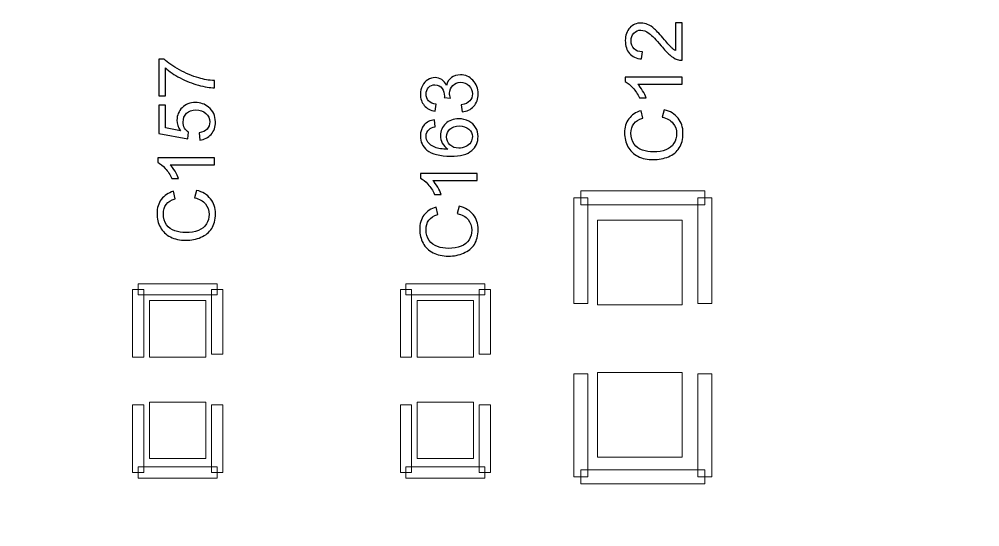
# Model space of a CAD drawing. Header units: millimetres. Extents: x -86 to 67, y -55 to 52.
# Drawn here: x -9.42 to -0.76, y -2.1 to 2.47 of the extents above; entities that cross this region are included whole.
import ezdxf

# ---------------------------------------------------------------- set-up
doc = ezdxf.new("R2010")
doc.units = ezdxf.units.MM
doc.header["$MEASUREMENT"] = 0
for name, color, linetype in [('BG_OUTLINE', 7, 'Continuous'), ('PG_SILKSCREEN_TOP', 7, 'Continuous'), ('PIN_TOP', 7, 'Continuous'), ('RD_SILKSCREEN_TOP', 7, 'Continuous')]:
    doc.layers.add(name, color=color, linetype=linetype)

msp = doc.modelspace()

# ---------------------------------------------------------------- linework, layer by layer
at = {"layer": 'BG_OUTLINE', "color": 3, "lineweight": 9}
msp.add_open_spline([(-60.0926, 34.7331), (-60.0926, 34.7331), (63.7724, 34.7331), (63.7724, 34.7331), (63.7724, 34.7331), (64.585, 34.7336), (65.3646, 34.4113), (65.9396, 33.837), (65.9396, 33.837), (66.5146, 33.2627), (66.8379, 32.4797), (66.8384, 31.667), (66.8384, 31.667), (66.8384, 31.667), (66.8412, -52.28), (66.8412, -52.28), (66.8412, -52.28), (66.8412, -52.28), (66.8384, -52.1933), (66.8384, -52.1933), (66.8384, -52.1933), (66.8389, -53.006), (66.5166, -53.7856), (65.9424, -54.3606), (65.9424, -54.3606), (65.3681, -54.9356), (64.585, -55.2589), (63.7724, -55.2594), (63.7724, -55.2594), (63.7724, -55.2594), (-60.1869, -55.2594), (-60.1869, -55.2594), (-60.1869, -55.2594), (-60.1869, -55.2594), (-60.0853, -55.2518), (-60.0853, -55.2518), (-60.0853, -55.2518), (-60.8979, -55.2523), (-61.6775, -54.9299), (-62.2525, -54.3557), (-62.2525, -54.3557), (-62.8275, -53.7814), (-63.1508, -52.9984), (-63.1513, -52.1857), (-63.1513, -52.1857), (-63.1513, -52.1857), (-63.1587, 31.667), (-63.1587, 31.667), (-63.1587, 31.667), (-63.1592, 32.4797), (-62.8369, 33.2593), (-62.2626, 33.8343), (-62.2626, 33.8343), (-61.6883, 34.4093), (-60.9053, 34.7326), (-60.0926, 34.7331)], degree=3, knots=[0, 0, 0, 0, 0.071429, 0.071429, 0.071429, 0.071429, 0.142857, 0.142857, 0.142857, 0.142857, 0.214286, 0.214286, 0.214286, 0.214286, 0.285714, 0.285714, 0.285714, 0.285714, 0.357143, 0.357143, 0.357143, 0.357143, 0.428571, 0.428571, 0.428571, 0.428571, 0.5, 0.5, 0.5, 0.5, 0.571429, 0.571429, 0.571429, 0.571429, 0.642857, 0.642857, 0.642857, 0.642857, 0.714286, 0.714286, 0.714286, 0.714286, 0.785714, 0.785714, 0.785714, 0.785714, 0.857143, 0.857143, 0.857143, 0.857143, 0.928571, 0.928571, 0.928571, 0.928571, 1, 1, 1, 1], dxfattribs=at)
at = {"layer": 'PG_SILKSCREEN_TOP', "color": 6, "lineweight": 9}
for points in [[(-4.3577, 0.7984), (-4.3577, 0.7984), (-4.3577, 0.9254), (-4.3577, 0.9254), (-4.3577, 0.9254), (-4.3577, 0.9254), (-3.2401, 0.9254), (-3.2401, 0.9254), (-3.2401, 0.9254), (-3.2401, 0.9254), (-3.2401, 0.7984), (-3.2401, 0.7984), (-3.2401, 0.7984), (-3.2401, 0.7984), (-4.3577, 0.7984), (-4.3577, 0.7984)], [(-4.2942, -0.0906), (-4.2942, -0.0906), (-4.4212, -0.0906), (-4.4212, -0.0906), (-4.4212, -0.0906), (-4.4212, -0.0906), (-4.4212, 0.8619), (-4.4212, 0.8619), (-4.4212, 0.8619), (-4.4212, 0.8619), (-4.2942, 0.8619), (-4.2942, 0.8619), (-4.2942, 0.8619), (-4.2942, 0.8619), (-4.2942, -0.0906), (-4.2942, -0.0906)], [(-3.3036, 0.8619), (-3.3036, 0.8619), (-3.1766, 0.8619), (-3.1766, 0.8619), (-3.1766, 0.8619), (-3.1766, 0.8619), (-3.1766, -0.0906), (-3.1766, -0.0906), (-3.1766, -0.0906), (-3.1766, -0.0906), (-3.3036, -0.0906), (-3.3036, -0.0906), (-3.3036, -0.0906), (-3.3036, -0.0906), (-3.3036, 0.8619), (-3.3036, 0.8619)], [(-8.3455, -0.0144), (-8.3455, -0.0144), (-8.3455, 0.0872), (-8.3455, 0.0872), (-8.3455, 0.0872), (-8.3455, 0.0872), (-7.6343, 0.0872), (-7.6343, 0.0872), (-7.6343, 0.0872), (-7.6343, 0.0872), (-7.6343, -0.0144), (-7.6343, -0.0144), (-7.6343, -0.0144), (-7.6343, -0.0144), (-8.3455, -0.0144), (-8.3455, -0.0144)], [(-5.9325, -0.0144), (-5.9325, -0.0144), (-5.9325, 0.0872), (-5.9325, 0.0872), (-5.9325, 0.0872), (-5.9325, 0.0872), (-5.2213, 0.0872), (-5.2213, 0.0872), (-5.2213, 0.0872), (-5.2213, 0.0872), (-5.2213, -0.0144), (-5.2213, -0.0144), (-5.2213, -0.0144), (-5.2213, -0.0144), (-5.9325, -0.0144), (-5.9325, -0.0144)], [(-8.2947, -0.5732), (-8.2947, -0.5732), (-8.3963, -0.5732), (-8.3963, -0.5732), (-8.3963, -0.5732), (-8.3963, -0.5732), (-8.3963, 0.0364), (-8.3963, 0.0364), (-8.3963, 0.0364), (-8.3963, 0.0364), (-8.2947, 0.0364), (-8.2947, 0.0364), (-8.2947, 0.0364), (-8.2947, 0.0364), (-8.2947, -0.5732), (-8.2947, -0.5732)], [(-7.6851, 0.0364), (-7.6851, 0.0364), (-7.5835, 0.0364), (-7.5835, 0.0364), (-7.5835, 0.0364), (-7.5835, 0.0364), (-7.5835, -0.5478), (-7.5835, -0.5478), (-7.5835, -0.5478), (-7.5835, -0.5478), (-7.6851, -0.5478), (-7.6851, -0.5478), (-7.6851, -0.5478), (-7.6851, -0.5478), (-7.6851, 0.0364), (-7.6851, 0.0364)], [(-5.8817, -0.5732), (-5.8817, -0.5732), (-5.9833, -0.5732), (-5.9833, -0.5732), (-5.9833, -0.5732), (-5.9833, -0.5732), (-5.9833, 0.0364), (-5.9833, 0.0364), (-5.9833, 0.0364), (-5.9833, 0.0364), (-5.8817, 0.0364), (-5.8817, 0.0364), (-5.8817, 0.0364), (-5.8817, 0.0364), (-5.8817, -0.5732), (-5.8817, -0.5732)], [(-5.2721, 0.0364), (-5.2721, 0.0364), (-5.1705, 0.0364), (-5.1705, 0.0364), (-5.1705, 0.0364), (-5.1705, 0.0364), (-5.1705, -0.5478), (-5.1705, -0.5478), (-5.1705, -0.5478), (-5.1705, -0.5478), (-5.2721, -0.5478), (-5.2721, -0.5478), (-5.2721, -0.5478), (-5.2721, -0.5478), (-5.2721, 0.0364), (-5.2721, 0.0364)], [(-4.4212, -0.7256), (-4.4212, -0.7256), (-4.2942, -0.7256), (-4.2942, -0.7256), (-4.2942, -0.7256), (-4.2942, -0.7256), (-4.2942, -1.6527), (-4.2942, -1.6527), (-4.2942, -1.6527), (-4.2942, -1.6527), (-4.4212, -1.6527), (-4.4212, -1.6527), (-4.4212, -1.6527), (-4.4212, -1.6527), (-4.4212, -0.7256), (-4.4212, -0.7256)], [(-3.1766, -1.6527), (-3.1766, -1.6527), (-3.3036, -1.6527), (-3.3036, -1.6527), (-3.3036, -1.6527), (-3.3036, -1.6527), (-3.3036, -0.7256), (-3.3036, -0.7256), (-3.3036, -0.7256), (-3.3036, -0.7256), (-3.1766, -0.7256), (-3.1766, -0.7256), (-3.1766, -0.7256), (-3.1766, -0.7256), (-3.1766, -1.6527), (-3.1766, -1.6527)], [(-8.2947, -1.6146), (-8.2947, -1.6146), (-8.3963, -1.6146), (-8.3963, -1.6146), (-8.3963, -1.6146), (-8.3963, -1.6146), (-8.3963, -1.005), (-8.3963, -1.005), (-8.3963, -1.005), (-8.3963, -1.005), (-8.2947, -1.005), (-8.2947, -1.005), (-8.2947, -1.005), (-8.2947, -1.005), (-8.2947, -1.6146), (-8.2947, -1.6146)], [(-7.5835, -1.6146), (-7.5835, -1.6146), (-7.6851, -1.6146), (-7.6851, -1.6146), (-7.6851, -1.6146), (-7.6851, -1.6146), (-7.6851, -1.005), (-7.6851, -1.005), (-7.6851, -1.005), (-7.6851, -1.005), (-7.5835, -1.005), (-7.5835, -1.005), (-7.5835, -1.005), (-7.5835, -1.005), (-7.5835, -1.6146), (-7.5835, -1.6146)], [(-5.8817, -1.6146), (-5.8817, -1.6146), (-5.9833, -1.6146), (-5.9833, -1.6146), (-5.9833, -1.6146), (-5.9833, -1.6146), (-5.9833, -1.005), (-5.9833, -1.005), (-5.9833, -1.005), (-5.9833, -1.005), (-5.8817, -1.005), (-5.8817, -1.005), (-5.8817, -1.005), (-5.8817, -1.005), (-5.8817, -1.6146), (-5.8817, -1.6146)], [(-5.1705, -1.6146), (-5.1705, -1.6146), (-5.2721, -1.6146), (-5.2721, -1.6146), (-5.2721, -1.6146), (-5.2721, -1.6146), (-5.2721, -1.005), (-5.2721, -1.005), (-5.2721, -1.005), (-5.2721, -1.005), (-5.1705, -1.005), (-5.1705, -1.005), (-5.1705, -1.005), (-5.1705, -1.005), (-5.1705, -1.6146), (-5.1705, -1.6146)], [(-8.3455, -1.6654), (-8.3455, -1.6654), (-8.3455, -1.5638), (-8.3455, -1.5638), (-8.3455, -1.5638), (-8.3455, -1.5638), (-7.6343, -1.5638), (-7.6343, -1.5638), (-7.6343, -1.5638), (-7.6343, -1.5638), (-7.6343, -1.6654), (-7.6343, -1.6654), (-7.6343, -1.6654), (-7.6343, -1.6654), (-8.3455, -1.6654), (-8.3455, -1.6654)], [(-5.9325, -1.6654), (-5.9325, -1.6654), (-5.9325, -1.5638), (-5.9325, -1.5638), (-5.9325, -1.5638), (-5.9325, -1.5638), (-5.2213, -1.5638), (-5.2213, -1.5638), (-5.2213, -1.5638), (-5.2213, -1.5638), (-5.2213, -1.6654), (-5.2213, -1.6654), (-5.2213, -1.6654), (-5.2213, -1.6654), (-5.9325, -1.6654), (-5.9325, -1.6654)], [(-4.3577, -1.7162), (-4.3577, -1.7162), (-4.3577, -1.5892), (-4.3577, -1.5892), (-4.3577, -1.5892), (-4.3577, -1.5892), (-3.2401, -1.5892), (-3.2401, -1.5892), (-3.2401, -1.5892), (-3.2401, -1.5892), (-3.2401, -1.7162), (-3.2401, -1.7162), (-3.2401, -1.7162), (-3.2401, -1.7162), (-4.3577, -1.7162), (-4.3577, -1.7162)]]:
    msp.add_open_spline(points, degree=3, knots=[0, 0, 0, 0, 0.25, 0.25, 0.25, 0.25, 0.5, 0.5, 0.5, 0.5, 0.75, 0.75, 0.75, 0.75, 1, 1, 1, 1], dxfattribs=at)
at = {"layer": 'PIN_TOP', "lineweight": 9}
for points in [[(-3.4433, -0.1033), (-3.4433, -0.1033), (-4.2053, -0.1033), (-4.2053, -0.1033), (-4.2053, -0.1033), (-4.2053, -0.1033), (-4.2053, 0.6587), (-4.2053, 0.6587), (-4.2053, 0.6587), (-4.2053, 0.6587), (-3.4433, 0.6587), (-3.4433, 0.6587), (-3.4433, 0.6587), (-3.4433, 0.6587), (-3.4433, -0.1033), (-3.4433, -0.1033)], [(-7.7359, -0.5732), (-7.7359, -0.5732), (-8.2439, -0.5732), (-8.2439, -0.5732), (-8.2439, -0.5732), (-8.2439, -0.5732), (-8.2439, -0.0652), (-8.2439, -0.0652), (-8.2439, -0.0652), (-8.2439, -0.0652), (-7.7359, -0.0652), (-7.7359, -0.0652), (-7.7359, -0.0652), (-7.7359, -0.0652), (-7.7359, -0.5732), (-7.7359, -0.5732)], [(-5.3229, -0.5732), (-5.3229, -0.5732), (-5.8309, -0.5732), (-5.8309, -0.5732), (-5.8309, -0.5732), (-5.8309, -0.5732), (-5.8309, -0.0652), (-5.8309, -0.0652), (-5.8309, -0.0652), (-5.8309, -0.0652), (-5.3229, -0.0652), (-5.3229, -0.0652), (-5.3229, -0.0652), (-5.3229, -0.0652), (-5.3229, -0.5732), (-5.3229, -0.5732)], [(-3.4433, -1.4749), (-3.4433, -1.4749), (-4.2053, -1.4749), (-4.2053, -1.4749), (-4.2053, -1.4749), (-4.2053, -1.4749), (-4.2053, -0.7129), (-4.2053, -0.7129), (-4.2053, -0.7129), (-4.2053, -0.7129), (-3.4433, -0.7129), (-3.4433, -0.7129), (-3.4433, -0.7129), (-3.4433, -0.7129), (-3.4433, -1.4749), (-3.4433, -1.4749)], [(-7.7359, -1.4876), (-7.7359, -1.4876), (-8.2439, -1.4876), (-8.2439, -1.4876), (-8.2439, -1.4876), (-8.2439, -1.4876), (-8.2439, -0.9796), (-8.2439, -0.9796), (-8.2439, -0.9796), (-8.2439, -0.9796), (-7.7359, -0.9796), (-7.7359, -0.9796), (-7.7359, -0.9796), (-7.7359, -0.9796), (-7.7359, -1.4876), (-7.7359, -1.4876)], [(-5.3229, -1.4876), (-5.3229, -1.4876), (-5.8309, -1.4876), (-5.8309, -1.4876), (-5.8309, -1.4876), (-5.8309, -1.4876), (-5.8309, -0.9796), (-5.8309, -0.9796), (-5.8309, -0.9796), (-5.8309, -0.9796), (-5.3229, -0.9796), (-5.3229, -0.9796), (-5.3229, -0.9796), (-5.3229, -0.9796), (-5.3229, -1.4876), (-5.3229, -1.4876)]]:
    msp.add_open_spline(points, degree=3, knots=[0, 0, 0, 0, 0.25, 0.25, 0.25, 0.25, 0.5, 0.5, 0.5, 0.5, 0.75, 0.75, 0.75, 0.75, 1, 1, 1, 1], dxfattribs=at)
at = {"layer": 'RD_SILKSCREEN_TOP', "color": 8}
for points, knots in [([(-3.5049, 2.4365), (-3.5049, 2.4365), (-3.4448, 2.4365), (-3.4448, 2.4365), (-3.4448, 2.4365), (-3.4448, 2.4365), (-3.4448, 2.1), (-3.4448, 2.1), (-3.4448, 2.1), (-3.4599, 2.0995), (-3.4743, 2.1019), (-3.4882, 2.1072), (-3.4882, 2.1072), (-3.5112, 2.1157), (-3.5337, 2.1295), (-3.556, 2.1483), (-3.556, 2.1483), (-3.5781, 2.1673), (-3.6039, 2.1946), (-3.633, 2.2301), (-3.633, 2.2301), (-3.6784, 2.2855), (-3.7143, 2.3229), (-3.7409, 2.3424), (-3.7409, 2.3424), (-3.7673, 2.3618), (-3.7925, 2.3715), (-3.816, 2.3715), (-3.816, 2.3715), (-3.8408, 2.3715), (-3.8617, 2.3626), (-3.8788, 2.345), (-3.8788, 2.345), (-3.8957, 2.3272), (-3.9042, 2.3041), (-3.9042, 2.2756), (-3.9042, 2.2756), (-3.9042, 2.2455), (-3.8952, 2.2215), (-3.8771, 2.2035), (-3.8771, 2.2035), (-3.8591, 2.1853), (-3.8341, 2.1762), (-3.8022, 2.176), (-3.8022, 2.176), (-3.8022, 2.176), (-3.8087, 2.1117), (-3.8087, 2.1117), (-3.8087, 2.1117), (-3.8567, 2.1161), (-3.8932, 2.1327), (-3.9183, 2.1614), (-3.9183, 2.1614), (-3.9435, 2.1901), (-3.956, 2.2287), (-3.956, 2.2771), (-3.956, 2.2771), (-3.956, 2.3259), (-3.9424, 2.3645), (-3.9154, 2.393), (-3.9154, 2.393), (-3.8882, 2.4216), (-3.8547, 2.4358), (-3.8146, 2.4358), (-3.8146, 2.4358), (-3.7942, 2.4358), (-3.7742, 2.4316), (-3.7545, 2.4232), (-3.7545, 2.4232), (-3.7349, 2.4149), (-3.7141, 2.401), (-3.6924, 2.3817), (-3.6924, 2.3817), (-3.6706, 2.3624), (-3.6407, 2.3303), (-3.6028, 2.2854), (-3.6028, 2.2854), (-3.5713, 2.2479), (-3.5499, 2.2238), (-3.5387, 2.2132), (-3.5387, 2.2132), (-3.5275, 2.2025), (-3.5163, 2.1937), (-3.5049, 2.1867), (-3.5049, 2.1867), (-3.5049, 2.1867), (-3.5049, 2.4365), (-3.5049, 2.4365)], [0, 0, 0, 0, 0.045455, 0.045455, 0.045455, 0.045455, 0.090909, 0.090909, 0.090909, 0.090909, 0.136364, 0.136364, 0.136364, 0.136364, 0.181818, 0.181818, 0.181818, 0.181818, 0.227273, 0.227273, 0.227273, 0.227273, 0.272727, 0.272727, 0.272727, 0.272727, 0.318182, 0.318182, 0.318182, 0.318182, 0.363636, 0.363636, 0.363636, 0.363636, 0.409091, 0.409091, 0.409091, 0.409091, 0.454545, 0.454545, 0.454545, 0.454545, 0.5, 0.5, 0.5, 0.5, 0.545455, 0.545455, 0.545455, 0.545455, 0.590909, 0.590909, 0.590909, 0.590909, 0.636364, 0.636364, 0.636364, 0.636364, 0.681818, 0.681818, 0.681818, 0.681818, 0.727273, 0.727273, 0.727273, 0.727273, 0.772727, 0.772727, 0.772727, 0.772727, 0.818182, 0.818182, 0.818182, 0.818182, 0.863636, 0.863636, 0.863636, 0.863636, 0.909091, 0.909091, 0.909091, 0.909091, 0.954545, 0.954545, 0.954545, 0.954545, 1, 1, 1, 1]), ([(-8.1011, 1.7811), (-8.1011, 1.7811), (-8.1612, 1.7811), (-8.1612, 1.7811), (-8.1612, 1.7811), (-8.1612, 1.7811), (-8.1612, 2.1106), (-8.1612, 2.1106), (-8.1612, 2.1106), (-8.1612, 2.1106), (-8.1126, 2.1106), (-8.1126, 2.1106), (-8.1126, 2.1106), (-8.0781, 2.0782), (-8.0322, 2.0461), (-7.9751, 2.0142), (-7.9751, 2.0142), (-7.9179, 1.9825), (-7.859, 1.9578), (-7.7987, 1.9405), (-7.7987, 1.9405), (-7.756, 1.9279), (-7.7094, 1.92), (-7.6587, 1.9165), (-7.6587, 1.9165), (-7.6587, 1.9165), (-7.6587, 1.8523), (-7.6587, 1.8523), (-7.6587, 1.8523), (-7.6988, 1.853), (-7.7471, 1.8608), (-7.8039, 1.8759), (-7.8039, 1.8759), (-7.8606, 1.8909), (-7.9153, 1.9125), (-7.968, 1.9406), (-7.968, 1.9406), (-8.0206, 1.9688), (-8.065, 1.9987), (-8.1011, 2.0305), (-8.1011, 2.0305), (-8.1011, 2.0305), (-8.1011, 1.7811), (-8.1011, 1.7811)], [0, 0, 0, 0, 0.090909, 0.090909, 0.090909, 0.090909, 0.181818, 0.181818, 0.181818, 0.181818, 0.272727, 0.272727, 0.272727, 0.272727, 0.363636, 0.363636, 0.363636, 0.363636, 0.454545, 0.454545, 0.454545, 0.454545, 0.545455, 0.545455, 0.545455, 0.545455, 0.636364, 0.636364, 0.636364, 0.636364, 0.727273, 0.727273, 0.727273, 0.727273, 0.818182, 0.818182, 0.818182, 0.818182, 0.909091, 0.909091, 0.909091, 0.909091, 1, 1, 1, 1]), ([(-5.4258, 1.6351), (-5.4258, 1.6351), (-5.4341, 1.6975), (-5.4341, 1.6975), (-5.4341, 1.6975), (-5.3987, 1.7048), (-5.3732, 1.717), (-5.3575, 1.7342), (-5.3575, 1.7342), (-5.3419, 1.7515), (-5.3341, 1.7725), (-5.3341, 1.7972), (-5.3341, 1.7972), (-5.3341, 1.8266), (-5.3443, 1.8515), (-5.3647, 1.8718), (-5.3647, 1.8718), (-5.385, 1.8919), (-5.4103, 1.9021), (-5.4404, 1.9021), (-5.4404, 1.9021), (-5.4691, 1.9021), (-5.4928, 1.8928), (-5.5114, 1.874), (-5.5114, 1.874), (-5.53, 1.8552), (-5.5394, 1.8314), (-5.5394, 1.8024), (-5.5394, 1.8024), (-5.5394, 1.7906), (-5.537, 1.7759), (-5.5324, 1.7583), (-5.5324, 1.7583), (-5.5324, 1.7583), (-5.5873, 1.7653), (-5.5873, 1.7653), (-5.5873, 1.7653), (-5.5868, 1.7695), (-5.5865, 1.7728), (-5.5865, 1.7754), (-5.5865, 1.7754), (-5.5865, 1.802), (-5.5935, 1.8259), (-5.6074, 1.8472), (-5.6074, 1.8472), (-5.6213, 1.8686), (-5.6427, 1.8792), (-5.6717, 1.8792), (-5.6717, 1.8792), (-5.6945, 1.8792), (-5.7136, 1.8714), (-5.7286, 1.8559), (-5.7286, 1.8559), (-5.7436, 1.8404), (-5.7512, 1.8203), (-5.7512, 1.7958), (-5.7512, 1.7958), (-5.7512, 1.7715), (-5.7435, 1.7512), (-5.7283, 1.7351), (-5.7283, 1.7351), (-5.713, 1.7189), (-5.69, 1.7084), (-5.6594, 1.7038), (-5.6594, 1.7038), (-5.6594, 1.7038), (-5.6706, 1.6414), (-5.6706, 1.6414), (-5.6706, 1.6414), (-5.7125, 1.6489), (-5.745, 1.6664), (-5.768, 1.6934), (-5.768, 1.6934), (-5.791, 1.7205), (-5.8026, 1.7542), (-5.8026, 1.7945), (-5.8026, 1.7945), (-5.8026, 1.8222), (-5.7966, 1.8478), (-5.7847, 1.8712), (-5.7847, 1.8712), (-5.7728, 1.8945), (-5.7565, 1.9124), (-5.7359, 1.9249), (-5.7359, 1.9249), (-5.7153, 1.9372), (-5.6935, 1.9435), (-5.6702, 1.9435), (-5.6702, 1.9435), (-5.6483, 1.9435), (-5.6283, 1.9376), (-5.6101, 1.9257), (-5.6101, 1.9257), (-5.5921, 1.9139), (-5.5778, 1.8964), (-5.5671, 1.8733), (-5.5671, 1.8733), (-5.5602, 1.9034), (-5.5458, 1.9268), (-5.5238, 1.9435), (-5.5238, 1.9435), (-5.502, 1.9601), (-5.4747, 1.9684), (-5.4418, 1.9684), (-5.4418, 1.9684), (-5.3974, 1.9684), (-5.3597, 1.9523), (-5.3287, 1.9198), (-5.3287, 1.9198), (-5.2978, 1.8874), (-5.2824, 1.8464), (-5.2824, 1.7969), (-5.2824, 1.7969), (-5.2824, 1.7522), (-5.2957, 1.7151), (-5.3223, 1.6856), (-5.3223, 1.6856), (-5.3489, 1.6561), (-5.3834, 1.6392), (-5.4258, 1.6351)], [0, 0, 0, 0, 0.033333, 0.033333, 0.033333, 0.033333, 0.066667, 0.066667, 0.066667, 0.066667, 0.1, 0.1, 0.1, 0.1, 0.133333, 0.133333, 0.133333, 0.133333, 0.166667, 0.166667, 0.166667, 0.166667, 0.2, 0.2, 0.2, 0.2, 0.233333, 0.233333, 0.233333, 0.233333, 0.266667, 0.266667, 0.266667, 0.266667, 0.3, 0.3, 0.3, 0.3, 0.333333, 0.333333, 0.333333, 0.333333, 0.366667, 0.366667, 0.366667, 0.366667, 0.4, 0.4, 0.4, 0.4, 0.433333, 0.433333, 0.433333, 0.433333, 0.466667, 0.466667, 0.466667, 0.466667, 0.5, 0.5, 0.5, 0.5, 0.533333, 0.533333, 0.533333, 0.533333, 0.566667, 0.566667, 0.566667, 0.566667, 0.6, 0.6, 0.6, 0.6, 0.633333, 0.633333, 0.633333, 0.633333, 0.666667, 0.666667, 0.666667, 0.666667, 0.7, 0.7, 0.7, 0.7, 0.733333, 0.733333, 0.733333, 0.733333, 0.766667, 0.766667, 0.766667, 0.766667, 0.8, 0.8, 0.8, 0.8, 0.833333, 0.833333, 0.833333, 0.833333, 0.866667, 0.866667, 0.866667, 0.866667, 0.9, 0.9, 0.9, 0.9, 0.933333, 0.933333, 0.933333, 0.933333, 0.966667, 0.966667, 0.966667, 0.966667, 1, 1, 1, 1]), ([(-3.4448, 1.9478), (-3.4448, 1.9478), (-3.4448, 1.8854), (-3.4448, 1.8854), (-3.4448, 1.8854), (-3.4448, 1.8854), (-3.8431, 1.8854), (-3.8431, 1.8854), (-3.8431, 1.8854), (-3.8287, 1.8703), (-3.8144, 1.8506), (-3.8, 1.8262), (-3.8, 1.8262), (-3.7857, 1.8017), (-3.7749, 1.7797), (-3.7678, 1.7603), (-3.7678, 1.7603), (-3.7678, 1.7603), (-3.8281, 1.7603), (-3.8281, 1.7603), (-3.8281, 1.7603), (-3.8446, 1.7953), (-3.8645, 1.8259), (-3.8879, 1.852), (-3.8879, 1.852), (-3.9113, 1.8781), (-3.934, 1.8967), (-3.956, 1.9076), (-3.956, 1.9076), (-3.956, 1.9076), (-3.956, 1.9478), (-3.956, 1.9478), (-3.956, 1.9478), (-3.956, 1.9478), (-3.4448, 1.9478), (-3.4448, 1.9478)], [0, 0, 0, 0, 0.111111, 0.111111, 0.111111, 0.111111, 0.222222, 0.222222, 0.222222, 0.222222, 0.333333, 0.333333, 0.333333, 0.333333, 0.444444, 0.444444, 0.444444, 0.444444, 0.555556, 0.555556, 0.555556, 0.555556, 0.666667, 0.666667, 0.666667, 0.666667, 0.777778, 0.777778, 0.777778, 0.777778, 0.888889, 0.888889, 0.888889, 0.888889, 1, 1, 1, 1]), ([(-7.792, 1.3814), (-7.792, 1.3814), (-7.7976, 1.4471), (-7.7976, 1.4471), (-7.7976, 1.4471), (-7.7656, 1.4519), (-7.7417, 1.4632), (-7.7256, 1.4809), (-7.7256, 1.4809), (-7.7094, 1.4986), (-7.7014, 1.52), (-7.7014, 1.545), (-7.7014, 1.545), (-7.7014, 1.5751), (-7.7128, 1.6006), (-7.7354, 1.6213), (-7.7354, 1.6213), (-7.7581, 1.6422), (-7.7883, 1.6526), (-7.8257, 1.6526), (-7.8257, 1.6526), (-7.8614, 1.6526), (-7.8895, 1.6427), (-7.9101, 1.6226), (-7.9101, 1.6226), (-7.9307, 1.6026), (-7.941, 1.5764), (-7.941, 1.5439), (-7.941, 1.5439), (-7.941, 1.5238), (-7.9364, 1.5056), (-7.9273, 1.4894), (-7.9273, 1.4894), (-7.9182, 1.4732), (-7.9063, 1.4605), (-7.8917, 1.4512), (-7.8917, 1.4512), (-7.8917, 1.4512), (-7.8993, 1.3926), (-7.8993, 1.3926), (-7.8993, 1.3926), (-7.8993, 1.3926), (-8.1608, 1.4419), (-8.1608, 1.4419), (-8.1608, 1.4419), (-8.1608, 1.4419), (-8.1608, 1.6951), (-8.1608, 1.6951), (-8.1608, 1.6951), (-8.1608, 1.6951), (-8.1011, 1.6951), (-8.1011, 1.6951), (-8.1011, 1.6951), (-8.1011, 1.6951), (-8.1011, 1.4919), (-8.1011, 1.4919), (-8.1011, 1.4919), (-8.1011, 1.4919), (-7.9643, 1.4644), (-7.9643, 1.4644), (-7.9643, 1.4644), (-7.9856, 1.495), (-7.9963, 1.5271), (-7.9963, 1.5606), (-7.9963, 1.5606), (-7.9963, 1.6051), (-7.9809, 1.6425), (-7.9501, 1.6731), (-7.9501, 1.6731), (-7.9192, 1.7037), (-7.8796, 1.719), (-7.8313, 1.719), (-7.8313, 1.719), (-7.7852, 1.719), (-7.7453, 1.7055), (-7.7118, 1.6787), (-7.7118, 1.6787), (-7.6707, 1.646), (-7.65, 1.6014), (-7.65, 1.545), (-7.65, 1.545), (-7.65, 1.4986), (-7.663, 1.4608), (-7.6889, 1.4316), (-7.6889, 1.4316), (-7.7149, 1.4023), (-7.7493, 1.3856), (-7.792, 1.3814)], [0, 0, 0, 0, 0.045455, 0.045455, 0.045455, 0.045455, 0.090909, 0.090909, 0.090909, 0.090909, 0.136364, 0.136364, 0.136364, 0.136364, 0.181818, 0.181818, 0.181818, 0.181818, 0.227273, 0.227273, 0.227273, 0.227273, 0.272727, 0.272727, 0.272727, 0.272727, 0.318182, 0.318182, 0.318182, 0.318182, 0.363636, 0.363636, 0.363636, 0.363636, 0.409091, 0.409091, 0.409091, 0.409091, 0.454545, 0.454545, 0.454545, 0.454545, 0.5, 0.5, 0.5, 0.5, 0.545455, 0.545455, 0.545455, 0.545455, 0.590909, 0.590909, 0.590909, 0.590909, 0.636364, 0.636364, 0.636364, 0.636364, 0.681818, 0.681818, 0.681818, 0.681818, 0.727273, 0.727273, 0.727273, 0.727273, 0.772727, 0.772727, 0.772727, 0.772727, 0.818182, 0.818182, 0.818182, 0.818182, 0.863636, 0.863636, 0.863636, 0.863636, 0.909091, 0.909091, 0.909091, 0.909091, 0.954545, 0.954545, 0.954545, 0.954545, 1, 1, 1, 1]), ([(-3.6233, 1.5874), (-3.6233, 1.5874), (-3.6062, 1.6548), (-3.6062, 1.6548), (-3.6062, 1.6548), (-3.551, 1.6407), (-3.5088, 1.6152), (-3.4796, 1.5786), (-3.4796, 1.5786), (-3.4506, 1.5419), (-3.4361, 1.497), (-3.4361, 1.4439), (-3.4361, 1.4439), (-3.4361, 1.3891), (-3.4473, 1.3445), (-3.4696, 1.3101), (-3.4696, 1.3101), (-3.492, 1.2757), (-3.5243, 1.2495), (-3.5667, 1.2316), (-3.5667, 1.2316), (-3.6091, 1.2137), (-3.6546, 1.2047), (-3.7032, 1.2047), (-3.7032, 1.2047), (-3.7562, 1.2047), (-3.8024, 1.2148), (-3.8419, 1.2351), (-3.8419, 1.2351), (-3.8814, 1.2554), (-3.9113, 1.2842), (-3.9319, 1.3216), (-3.9319, 1.3216), (-3.9524, 1.359), (-3.9626, 1.4001), (-3.9626, 1.445), (-3.9626, 1.445), (-3.9626, 1.496), (-3.9496, 1.5388), (-3.9237, 1.5735), (-3.9237, 1.5735), (-3.8977, 1.6082), (-3.8613, 1.6324), (-3.8143, 1.646), (-3.8143, 1.646), (-3.8143, 1.646), (-3.7986, 1.5798), (-3.7986, 1.5798), (-3.7986, 1.5798), (-3.8357, 1.5679), (-3.8626, 1.5509), (-3.8796, 1.5283), (-3.8796, 1.5283), (-3.8965, 1.5059), (-3.9049, 1.4777), (-3.9049, 1.4436), (-3.9049, 1.4436), (-3.9049, 1.4045), (-3.8956, 1.3719), (-3.8769, 1.3456), (-3.8769, 1.3456), (-3.858, 1.3192), (-3.8329, 1.3008), (-3.8012, 1.2902), (-3.8012, 1.2902), (-3.7697, 1.2795), (-3.7371, 1.2742), (-3.7036, 1.2742), (-3.7036, 1.2742), (-3.6602, 1.2742), (-3.6225, 1.2805), (-3.5901, 1.293), (-3.5901, 1.293), (-3.5579, 1.3057), (-3.5337, 1.3253), (-3.5177, 1.352), (-3.5177, 1.352), (-3.5017, 1.3786), (-3.4938, 1.4074), (-3.4938, 1.4385), (-3.4938, 1.4385), (-3.4938, 1.4762), (-3.5047, 1.5081), (-3.5264, 1.5343), (-3.5264, 1.5343), (-3.5482, 1.5605), (-3.5805, 1.5781), (-3.6233, 1.5874)], [0, 0, 0, 0, 0.045455, 0.045455, 0.045455, 0.045455, 0.090909, 0.090909, 0.090909, 0.090909, 0.136364, 0.136364, 0.136364, 0.136364, 0.181818, 0.181818, 0.181818, 0.181818, 0.227273, 0.227273, 0.227273, 0.227273, 0.272727, 0.272727, 0.272727, 0.272727, 0.318182, 0.318182, 0.318182, 0.318182, 0.363636, 0.363636, 0.363636, 0.363636, 0.409091, 0.409091, 0.409091, 0.409091, 0.454545, 0.454545, 0.454545, 0.454545, 0.5, 0.5, 0.5, 0.5, 0.545455, 0.545455, 0.545455, 0.545455, 0.590909, 0.590909, 0.590909, 0.590909, 0.636364, 0.636364, 0.636364, 0.636364, 0.681818, 0.681818, 0.681818, 0.681818, 0.727273, 0.727273, 0.727273, 0.727273, 0.772727, 0.772727, 0.772727, 0.772727, 0.818182, 0.818182, 0.818182, 0.818182, 0.863636, 0.863636, 0.863636, 0.863636, 0.909091, 0.909091, 0.909091, 0.909091, 0.954545, 0.954545, 0.954545, 0.954545, 1, 1, 1, 1]), ([(-5.6758, 1.5635), (-5.6758, 1.5635), (-5.6709, 1.5014), (-5.6709, 1.5014), (-5.6709, 1.5014), (-5.6955, 1.4958), (-5.7134, 1.488), (-5.7244, 1.4778), (-5.7244, 1.4778), (-5.7423, 1.4609), (-5.7512, 1.44), (-5.7512, 1.4152), (-5.7512, 1.4152), (-5.7512, 1.3953), (-5.7456, 1.3779), (-5.7345, 1.3628), (-5.7345, 1.3628), (-5.7201, 1.3432), (-5.6992, 1.3276), (-5.6717, 1.3163), (-5.6717, 1.3163), (-5.6442, 1.305), (-5.6049, 1.2991), (-5.554, 1.2986), (-5.554, 1.2986), (-5.5768, 1.3137), (-5.5939, 1.332), (-5.605, 1.3538), (-5.605, 1.3538), (-5.6161, 1.3755), (-5.6216, 1.3984), (-5.6216, 1.4222), (-5.6216, 1.4222), (-5.6216, 1.464), (-5.6063, 1.4994), (-5.5756, 1.5287), (-5.5756, 1.5287), (-5.5449, 1.558), (-5.5054, 1.5726), (-5.4568, 1.5726), (-5.4568, 1.5726), (-5.4247, 1.5726), (-5.3951, 1.5657), (-5.3676, 1.5519), (-5.3676, 1.5519), (-5.3402, 1.5382), (-5.3191, 1.5192), (-5.3046, 1.4951), (-5.3046, 1.4951), (-5.29, 1.4711), (-5.2827, 1.4438), (-5.2827, 1.4132), (-5.2827, 1.4132), (-5.2827, 1.3611), (-5.3018, 1.3186), (-5.3402, 1.2858), (-5.3402, 1.2858), (-5.3785, 1.2528), (-5.4417, 1.2365), (-5.5297, 1.2365), (-5.5297, 1.2365), (-5.628, 1.2365), (-5.6995, 1.2546), (-5.7442, 1.291), (-5.7442, 1.291), (-5.7831, 1.3227), (-5.8026, 1.3653), (-5.8026, 1.4191), (-5.8026, 1.4191), (-5.8026, 1.4591), (-5.7914, 1.4919), (-5.7689, 1.5175), (-5.7689, 1.5175), (-5.7464, 1.5431), (-5.7154, 1.5584), (-5.6758, 1.5635)], [0, 0, 0, 0, 0.052632, 0.052632, 0.052632, 0.052632, 0.105263, 0.105263, 0.105263, 0.105263, 0.157895, 0.157895, 0.157895, 0.157895, 0.210526, 0.210526, 0.210526, 0.210526, 0.263158, 0.263158, 0.263158, 0.263158, 0.315789, 0.315789, 0.315789, 0.315789, 0.368421, 0.368421, 0.368421, 0.368421, 0.421053, 0.421053, 0.421053, 0.421053, 0.473684, 0.473684, 0.473684, 0.473684, 0.526316, 0.526316, 0.526316, 0.526316, 0.578947, 0.578947, 0.578947, 0.578947, 0.631579, 0.631579, 0.631579, 0.631579, 0.684211, 0.684211, 0.684211, 0.684211, 0.736842, 0.736842, 0.736842, 0.736842, 0.789474, 0.789474, 0.789474, 0.789474, 0.842105, 0.842105, 0.842105, 0.842105, 0.894737, 0.894737, 0.894737, 0.894737, 0.947368, 0.947368, 0.947368, 0.947368, 1, 1, 1, 1]), ([(-5.4564, 1.3083), (-5.4348, 1.3083), (-5.4142, 1.3129), (-5.3945, 1.3221), (-5.3945, 1.3221), (-5.3748, 1.3312), (-5.3599, 1.344), (-5.3496, 1.3604), (-5.3496, 1.3604), (-5.3393, 1.3768), (-5.3341, 1.3941), (-5.3341, 1.4122), (-5.3341, 1.4122), (-5.3341, 1.4386), (-5.3447, 1.4612), (-5.3661, 1.4802), (-5.3661, 1.4802), (-5.3874, 1.4992), (-5.4163, 1.5086), (-5.4528, 1.5086), (-5.4528, 1.5086), (-5.488, 1.5086), (-5.5158, 1.4993), (-5.5361, 1.4805), (-5.5361, 1.4805), (-5.5563, 1.4618), (-5.5664, 1.4382), (-5.5664, 1.4098), (-5.5664, 1.4098), (-5.5664, 1.3815), (-5.5563, 1.3575), (-5.5361, 1.3378), (-5.5361, 1.3378), (-5.5158, 1.3182), (-5.4892, 1.3083), (-5.4564, 1.3083)], [0, 0, 0, 0, 0.111111, 0.111111, 0.111111, 0.111111, 0.222222, 0.222222, 0.222222, 0.222222, 0.333333, 0.333333, 0.333333, 0.333333, 0.444444, 0.444444, 0.444444, 0.444444, 0.555556, 0.555556, 0.555556, 0.555556, 0.666667, 0.666667, 0.666667, 0.666667, 0.777778, 0.777778, 0.777778, 0.777778, 0.888889, 0.888889, 0.888889, 0.888889, 1, 1, 1, 1]), ([(-7.6587, 1.2213), (-7.6587, 1.2213), (-7.6587, 1.1589), (-7.6587, 1.1589), (-7.6587, 1.1589), (-7.6587, 1.1589), (-8.057, 1.1589), (-8.057, 1.1589), (-8.057, 1.1589), (-8.0426, 1.1438), (-8.0283, 1.1241), (-8.0139, 1.0997), (-8.0139, 1.0997), (-7.9996, 1.0752), (-7.9888, 1.0532), (-7.9817, 1.0338), (-7.9817, 1.0338), (-7.9817, 1.0338), (-8.042, 1.0338), (-8.042, 1.0338), (-8.042, 1.0338), (-8.0585, 1.0688), (-8.0784, 1.0994), (-8.1018, 1.1255), (-8.1018, 1.1255), (-8.1252, 1.1516), (-8.1479, 1.1702), (-8.1699, 1.1811), (-8.1699, 1.1811), (-8.1699, 1.1811), (-8.1699, 1.2213), (-8.1699, 1.2213), (-8.1699, 1.2213), (-8.1699, 1.2213), (-7.6587, 1.2213), (-7.6587, 1.2213)], [0, 0, 0, 0, 0.111111, 0.111111, 0.111111, 0.111111, 0.222222, 0.222222, 0.222222, 0.222222, 0.333333, 0.333333, 0.333333, 0.333333, 0.444444, 0.444444, 0.444444, 0.444444, 0.555556, 0.555556, 0.555556, 0.555556, 0.666667, 0.666667, 0.666667, 0.666667, 0.777778, 0.777778, 0.777778, 0.777778, 0.888889, 0.888889, 0.888889, 0.888889, 1, 1, 1, 1]), ([(-5.2914, 1.0791), (-5.2914, 1.0791), (-5.2914, 1.0167), (-5.2914, 1.0167), (-5.2914, 1.0167), (-5.2914, 1.0167), (-5.6897, 1.0167), (-5.6897, 1.0167), (-5.6897, 1.0167), (-5.6753, 1.0016), (-5.661, 0.9819), (-5.6466, 0.9575), (-5.6466, 0.9575), (-5.6323, 0.933), (-5.6215, 0.911), (-5.6144, 0.8916), (-5.6144, 0.8916), (-5.6144, 0.8916), (-5.6747, 0.8916), (-5.6747, 0.8916), (-5.6747, 0.8916), (-5.6912, 0.9266), (-5.7111, 0.9572), (-5.7345, 0.9833), (-5.7345, 0.9833), (-5.7579, 1.0094), (-5.7806, 1.028), (-5.8026, 1.0389), (-5.8026, 1.0389), (-5.8026, 1.0389), (-5.8026, 1.0791), (-5.8026, 1.0791), (-5.8026, 1.0791), (-5.8026, 1.0791), (-5.2914, 1.0791), (-5.2914, 1.0791)], [0, 0, 0, 0, 0.111111, 0.111111, 0.111111, 0.111111, 0.222222, 0.222222, 0.222222, 0.222222, 0.333333, 0.333333, 0.333333, 0.333333, 0.444444, 0.444444, 0.444444, 0.444444, 0.555556, 0.555556, 0.555556, 0.555556, 0.666667, 0.666667, 0.666667, 0.666667, 0.777778, 0.777778, 0.777778, 0.777778, 0.888889, 0.888889, 0.888889, 0.888889, 1, 1, 1, 1]), ([(-7.8372, 0.8609), (-7.8372, 0.8609), (-7.8201, 0.9283), (-7.8201, 0.9283), (-7.8201, 0.9283), (-7.7649, 0.9142), (-7.7227, 0.8887), (-7.6935, 0.8521), (-7.6935, 0.8521), (-7.6645, 0.8154), (-7.65, 0.7705), (-7.65, 0.7174), (-7.65, 0.7174), (-7.65, 0.6626), (-7.6612, 0.618), (-7.6835, 0.5836), (-7.6835, 0.5836), (-7.7059, 0.5492), (-7.7382, 0.523), (-7.7806, 0.5051), (-7.7806, 0.5051), (-7.823, 0.4872), (-7.8685, 0.4782), (-7.9171, 0.4782), (-7.9171, 0.4782), (-7.9701, 0.4782), (-8.0163, 0.4883), (-8.0558, 0.5086), (-8.0558, 0.5086), (-8.0953, 0.5289), (-8.1252, 0.5577), (-8.1458, 0.5951), (-8.1458, 0.5951), (-8.1663, 0.6325), (-8.1765, 0.6736), (-8.1765, 0.7185), (-8.1765, 0.7185), (-8.1765, 0.7695), (-8.1635, 0.8123), (-8.1376, 0.847), (-8.1376, 0.847), (-8.1116, 0.8817), (-8.0752, 0.9059), (-8.0282, 0.9195), (-8.0282, 0.9195), (-8.0282, 0.9195), (-8.0125, 0.8533), (-8.0125, 0.8533), (-8.0125, 0.8533), (-8.0496, 0.8414), (-8.0765, 0.8244), (-8.0935, 0.8018), (-8.0935, 0.8018), (-8.1104, 0.7794), (-8.1188, 0.7512), (-8.1188, 0.7171), (-8.1188, 0.7171), (-8.1188, 0.678), (-8.1095, 0.6454), (-8.0908, 0.6191), (-8.0908, 0.6191), (-8.0719, 0.5927), (-8.0468, 0.5743), (-8.0151, 0.5637), (-8.0151, 0.5637), (-7.9836, 0.553), (-7.951, 0.5477), (-7.9175, 0.5477), (-7.9175, 0.5477), (-7.8741, 0.5477), (-7.8364, 0.554), (-7.804, 0.5665), (-7.804, 0.5665), (-7.7718, 0.5792), (-7.7476, 0.5988), (-7.7316, 0.6255), (-7.7316, 0.6255), (-7.7156, 0.6521), (-7.7077, 0.6809), (-7.7077, 0.712), (-7.7077, 0.712), (-7.7077, 0.7497), (-7.7186, 0.7816), (-7.7403, 0.8078), (-7.7403, 0.8078), (-7.7621, 0.834), (-7.7944, 0.8516), (-7.8372, 0.8609)], [0, 0, 0, 0, 0.045455, 0.045455, 0.045455, 0.045455, 0.090909, 0.090909, 0.090909, 0.090909, 0.136364, 0.136364, 0.136364, 0.136364, 0.181818, 0.181818, 0.181818, 0.181818, 0.227273, 0.227273, 0.227273, 0.227273, 0.272727, 0.272727, 0.272727, 0.272727, 0.318182, 0.318182, 0.318182, 0.318182, 0.363636, 0.363636, 0.363636, 0.363636, 0.409091, 0.409091, 0.409091, 0.409091, 0.454545, 0.454545, 0.454545, 0.454545, 0.5, 0.5, 0.5, 0.5, 0.545455, 0.545455, 0.545455, 0.545455, 0.590909, 0.590909, 0.590909, 0.590909, 0.636364, 0.636364, 0.636364, 0.636364, 0.681818, 0.681818, 0.681818, 0.681818, 0.727273, 0.727273, 0.727273, 0.727273, 0.772727, 0.772727, 0.772727, 0.772727, 0.818182, 0.818182, 0.818182, 0.818182, 0.863636, 0.863636, 0.863636, 0.863636, 0.909091, 0.909091, 0.909091, 0.909091, 0.954545, 0.954545, 0.954545, 0.954545, 1, 1, 1, 1]), ([(-5.4699, 0.7187), (-5.4699, 0.7187), (-5.4528, 0.7861), (-5.4528, 0.7861), (-5.4528, 0.7861), (-5.3976, 0.772), (-5.3554, 0.7465), (-5.3262, 0.7099), (-5.3262, 0.7099), (-5.2972, 0.6732), (-5.2827, 0.6283), (-5.2827, 0.5752), (-5.2827, 0.5752), (-5.2827, 0.5204), (-5.2939, 0.4758), (-5.3162, 0.4414), (-5.3162, 0.4414), (-5.3386, 0.407), (-5.3709, 0.3808), (-5.4133, 0.3629), (-5.4133, 0.3629), (-5.4557, 0.345), (-5.5012, 0.336), (-5.5498, 0.336), (-5.5498, 0.336), (-5.6028, 0.336), (-5.649, 0.3461), (-5.6885, 0.3664), (-5.6885, 0.3664), (-5.728, 0.3867), (-5.7579, 0.4155), (-5.7785, 0.4529), (-5.7785, 0.4529), (-5.799, 0.4903), (-5.8092, 0.5314), (-5.8092, 0.5763), (-5.8092, 0.5763), (-5.8092, 0.6273), (-5.7962, 0.6701), (-5.7703, 0.7048), (-5.7703, 0.7048), (-5.7443, 0.7395), (-5.7079, 0.7637), (-5.6609, 0.7773), (-5.6609, 0.7773), (-5.6609, 0.7773), (-5.6452, 0.7111), (-5.6452, 0.7111), (-5.6452, 0.7111), (-5.6823, 0.6992), (-5.7092, 0.6822), (-5.7262, 0.6596), (-5.7262, 0.6596), (-5.7431, 0.6372), (-5.7515, 0.609), (-5.7515, 0.5749), (-5.7515, 0.5749), (-5.7515, 0.5358), (-5.7422, 0.5032), (-5.7235, 0.4769), (-5.7235, 0.4769), (-5.7046, 0.4505), (-5.6795, 0.4321), (-5.6478, 0.4215), (-5.6478, 0.4215), (-5.6163, 0.4108), (-5.5837, 0.4055), (-5.5502, 0.4055), (-5.5502, 0.4055), (-5.5068, 0.4055), (-5.4691, 0.4118), (-5.4367, 0.4243), (-5.4367, 0.4243), (-5.4045, 0.437), (-5.3803, 0.4566), (-5.3643, 0.4833), (-5.3643, 0.4833), (-5.3483, 0.5099), (-5.3404, 0.5387), (-5.3404, 0.5698), (-5.3404, 0.5698), (-5.3404, 0.6075), (-5.3513, 0.6394), (-5.373, 0.6656), (-5.373, 0.6656), (-5.3948, 0.6918), (-5.4271, 0.7094), (-5.4699, 0.7187)], [0, 0, 0, 0, 0.045455, 0.045455, 0.045455, 0.045455, 0.090909, 0.090909, 0.090909, 0.090909, 0.136364, 0.136364, 0.136364, 0.136364, 0.181818, 0.181818, 0.181818, 0.181818, 0.227273, 0.227273, 0.227273, 0.227273, 0.272727, 0.272727, 0.272727, 0.272727, 0.318182, 0.318182, 0.318182, 0.318182, 0.363636, 0.363636, 0.363636, 0.363636, 0.409091, 0.409091, 0.409091, 0.409091, 0.454545, 0.454545, 0.454545, 0.454545, 0.5, 0.5, 0.5, 0.5, 0.545455, 0.545455, 0.545455, 0.545455, 0.590909, 0.590909, 0.590909, 0.590909, 0.636364, 0.636364, 0.636364, 0.636364, 0.681818, 0.681818, 0.681818, 0.681818, 0.727273, 0.727273, 0.727273, 0.727273, 0.772727, 0.772727, 0.772727, 0.772727, 0.818182, 0.818182, 0.818182, 0.818182, 0.863636, 0.863636, 0.863636, 0.863636, 0.909091, 0.909091, 0.909091, 0.909091, 0.954545, 0.954545, 0.954545, 0.954545, 1, 1, 1, 1])]:
    msp.add_open_spline(points, degree=3, knots=knots, dxfattribs=at)

doc.saveas('drawing.dxf')
